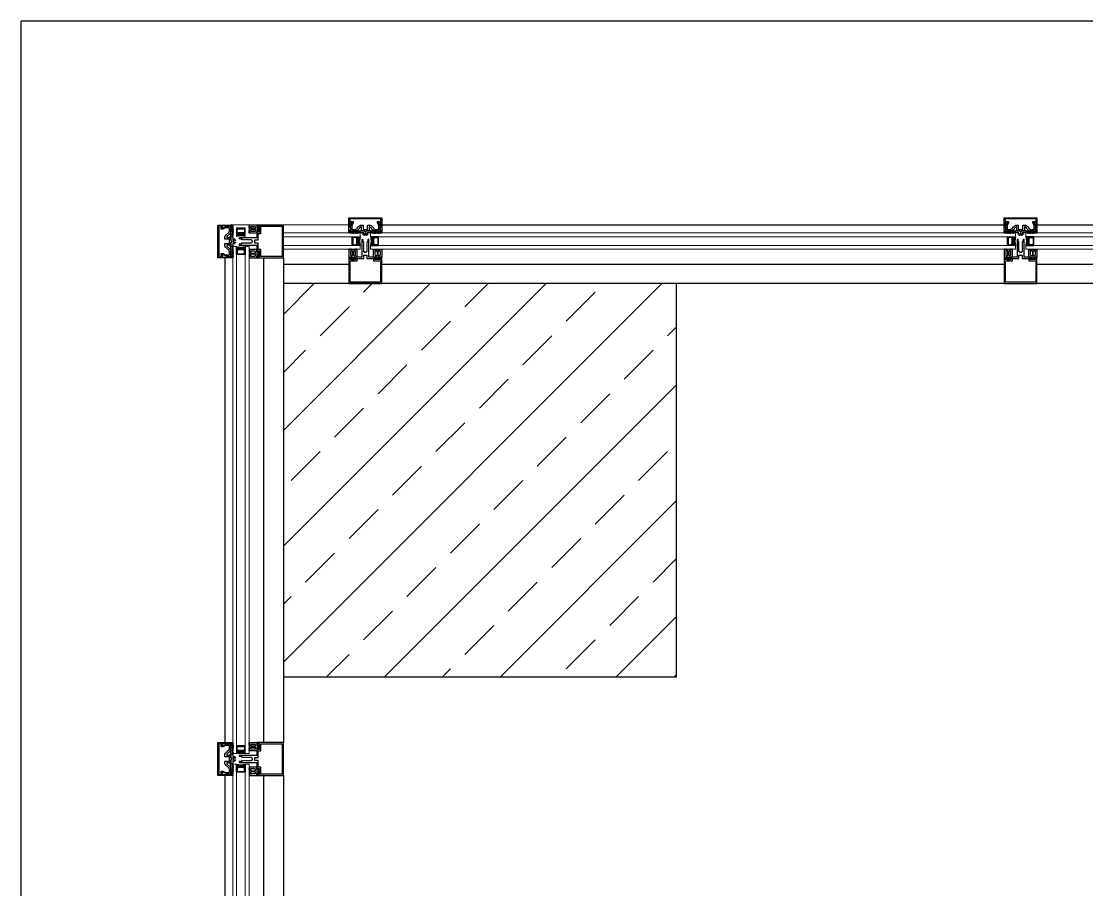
# Model space of a CAD drawing. Header units: centimetres. Extents: x 681015 to 688218, y 3995806 to 4004619.
# Drawn here: x 682674 to 682836.6, y 4003315.3 to 4003447.7 of the extents above; entities that cross this region are included whole.
import ezdxf

# ---------------------------------------------------------------- set-up
doc = ezdxf.new("R2010")
doc.units = ezdxf.units.CM
doc.header["$LTSCALE"] = 100
doc.header["$MEASUREMENT"] = 0
doc.linetypes.add('DUZ', pattern=[500, 500])
doc.layers.get('0').update_dxf_attribs({"linetype": 'DUZ'})
for name, color, linetype in [('ALM', 113, 'Continuous'), ('B-H', 34, 'Continuous'), ('BA', 6, 'Continuous'), ('DUV', 4, 'Continuous'), ('GOR1', 9, 'Continuous'), ('TARAMA', 54, 'Continuous')]:
    doc.layers.add(name, color=color, linetype=linetype)
doc.layers.add('CAM', color=151, linetype='Continuous', lineweight=15)

# ---------------------------------------------------------------- blocks, each defined once
blk = doc.blocks.new('A$C5FE96F92')
at = {"layer": 'TARAMA'}
h = blk.add_hatch(dxfattribs=at)
h.set_pattern_fill('DOTS', color=4, scale=0.2, style=0)
h.set_pattern_definition([(0, (790.05817, 737.7273), (0.15875, 0.3175), [0, -0.3175])])
edge = h.paths.add_edge_path()
edge.add_line((13, 6.1), (10.8, 4))
edge.add_line((10.8, 4), (2.1, 4))
edge.add_line((2.1, 4), (0, 6.1))
edge.add_line((0, 6.1), (0, 0))
edge.add_arc((6.5, -29.7), 30.4, 77.6638, 102.3361, ccw=False)
edge.add_line((13, 0), (13, 6.1))
at = {"layer": 'TARAMA', "color": 0}
blk.add_lwpolyline([(13, 12.1), (6.9, 12.1), (6.9, 11.1), (12, 11.1), (12, 6.5), (10.4, 5), (2.5, 5), (1, 6.5), (1, 11.1), (6.5, 11.1), (6.5, 12.1), (0, 12.1), (0, 6.1), (2.1, 4), (10.8, 4), (13, 6.1)], close=True, dxfattribs=at)
blk.add_lwpolyline([(13, 6.1), (10.8, 4), (2.1, 4), (0, 6.1), (0, 0, -0.108071), (13, 0)], format="xyb", close=True, dxfattribs=at)
blk = doc.blocks.new('A$C195C4F4A')
at = {"color": 0}
for points in [[(0, 15.4), (0.8, 15.4, -0.275602), (0.9, 15.3, -0.004194), (0.9, 15.3), (1.5, 14.5, 0.280116), (1.7, 14.4), (2.3, 14.4, 0.708972), (2.3, 14.6), (1.7, 15.1, -0.796856), (1.8, 15.4), (2.1, 15.4, -0.115115), (2.3, 15.3), (3.4, 14.5, 0.22004), (3.9, 14.4), (4, 14.4, 0.817314), (4.1, 14.7), (3.2, 15.1, -0.557577), (3.3, 15.4), (3.9, 15.4, -0.094678), (4.2, 15.3), (5.6, 14.9, 0.12718), (5.8, 14.9), (6.6, 14.9, 0.12718), (6.8, 14.9), (8.2, 15.3, -0.094678), (8.5, 15.4), (9.1, 15.4, -0.557577), (9.2, 15.1), (8.3, 14.7, 0.817314), (8.4, 14.4), (8.5, 14.4, 0.22004), (9, 14.5), (10.1, 15.3, -0.115115), (10.3, 15.4), (10.6, 15.4, -0.796856), (10.7, 15.1), (10.1, 14.6, 0.708972), (10.1, 14.4), (10.7, 14.4, 0.280116), (10.9, 14.5), (11.5, 15.3, -0.28012), (11.6, 15.4), (12.4, 15.4), (12.4, 3.4), (11.6, 3.4), (9.4, 3.8, 0.414214), (9.2, 3.6), (9.2, 2.1, 0.488737), (9.4, 2), (10.6, 2.3, -0.590166), (10.8, 2.1), (10.4, 1.5), (7.9, 0, -0.078055), (7.8, 0), (4.6, 0, -0.078055), (4.5, 0), (2, 1.5), (1.6, 2.1, -0.590166), (1.7, 2.3), (2.9, 2, 0.488737), (3.2, 2.1), (3.2, 3.6, 0.414214), (3, 3.8), (0.8, 3.4), (0, 3.4)], [(2.5, 6.6), (2.5, 12, -0.414214), (3.5, 13), (4.5, 13, -0.414214), (5.5, 12), (5.5, 6.6, -0.414214), (4.5, 5.6), (3.5, 5.6, -0.414214)], [(4.2, 2.7), (4.2, 1.6, 0.414214), (4.7, 1.1), (7.7, 1.1, 0.414214), (8.2, 1.6), (8.2, 2.7, 0.414214), (7.7, 3.2), (4.7, 3.2, 0.414214)], [(6.8, 6.6), (6.8, 12, -0.414214), (7.8, 13), (8.8, 13, -0.414214), (9.8, 12), (9.8, 6.6, -0.414214), (8.8, 5.6), (7.8, 5.6, -0.414214)]]:
    blk.add_lwpolyline(points, format="xyb", close=True, dxfattribs=at)

msp = doc.modelspace()

# ---------------------------------------------------------------- hatches: boundary and pattern name
at = {"layer": 'B-H'}
h = msp.add_hatch(dxfattribs=at)
h.set_pattern_fill('ANSI33', color=256, scale=50, angle=360, style=0)
h.set_pattern_definition([(45, (525.103, -43129.298), (-8.838834765, 8.838834765), []), (45, (533.941, -43129.298), (-8.838834765, 8.838834765), [6.25, -3.125])])
h.paths.add_polyline_path([(682774.04, 4003407.71), (682714.04, 4003407.71), (682714.04, 4003347.71), (682774.04, 4003347.71)])

# ---------------------------------------------------------------- linework, layer by layer
for points in [[(682705.81, 4003413.8), (682705.81, 4003414.5), (682705.11, 4003414.5), (682705.11, 4003414.87, -0.142905), (682705.51, 4003415.33, 0.157661), (682705.8, 4003415.72), (682705.8, 4003416.14, 0.459998), (682705.74, 4003416.2), (682705.24, 4003416.21), (682704.85, 4003416.06), (682704.85, 4003415.99), (682704.7, 4003415.99), (682704.7, 4003416.17), (682705.46, 4003416.44), (682705.47, 4003416.45), (682705.48, 4003416.44, 0.105867), (682705.62, 4003416.38, 0.126455), (682705.74, 4003416.39), (682706.01, 4003416.49), (682706.01, 4003416.44), (682706.03, 4003416.42), (682705.99, 4003416.39), (682706.03, 4003416.36), (682705.99, 4003416.33), (682706.03, 4003416.3), (682705.99, 4003416.27), (682706.03, 4003416.24), (682705.99, 4003416.21), (682706.03, 4003416.18), (682705.99, 4003416.15), (682706.03, 4003416.12), (682705.99, 4003416.09), (682706.03, 4003416.06), (682705.99, 4003416.03), (682706.03, 4003416), (682705.99, 4003415.97), (682706.03, 4003415.94), (682705.99, 4003415.91), (682706.03, 4003415.88), (682705.99, 4003415.85), (682706.03, 4003415.82), (682705.99, 4003415.79), (682706.01, 4003415.78), (682706.01, 4003415.66, -0.212081), (682705.72, 4003415.15, 0.116538), (682705.39, 4003414.85), (682705.39, 4003414.74), (682705.86, 4003414.74), (682705.86, 4003414.74, -0.797123), (682705.86, 4003414.74), (682705.86, 4003414.74), (682705.96, 4003414.88, -0.797123), (682706.01, 4003414.87), (682706.01, 4003414.87), (682706.01, 4003414.87), (682706.01, 4003414.37), (682706.01, 4003414.37), (682706.01, 4003414.37, 0.253164), (682706.05, 4003414.28, -0.253164), (682706.13, 4003414.15, -0.253164), (682706.05, 4003414.01, 0.253164), (682706.01, 4003413.92), (682706.01, 4003413.92), (682706.01, 4003413.92), (682706.01, 4003413.42), (682706.01, 4003413.42), (682706.01, 4003413.42, -0.797123), (682705.96, 4003413.41), (682705.86, 4003413.55), (682705.86, 4003413.55, -0.797123), (682705.86, 4003413.55), (682705.86, 4003413.55), (682705.39, 4003413.55), (682705.39, 4003413.44, 0.116538), (682705.72, 4003413.14, -0.212081), (682706.01, 4003412.63), (682706.01, 4003412.52), (682705.99, 4003412.5), (682706.03, 4003412.47), (682705.99, 4003412.44), (682706.03, 4003412.41), (682705.99, 4003412.38), (682706.03, 4003412.35), (682705.99, 4003412.32), (682706.03, 4003412.29), (682705.99, 4003412.26), (682706.03, 4003412.23), (682705.99, 4003412.2), (682706.03, 4003412.17), (682705.99, 4003412.14), (682706.03, 4003412.11), (682705.99, 4003412.08), (682706.03, 4003412.05), (682705.99, 4003412.02), (682706.03, 4003411.99), (682705.99, 4003411.96), (682706.03, 4003411.93), (682705.99, 4003411.9), (682706.03, 4003411.87), (682706.01, 4003411.86), (682706.01, 4003411.8), (682705.74, 4003411.9, 0.126455), (682705.62, 4003411.91, 0.105867), (682705.48, 4003411.85), (682705.47, 4003411.84), (682705.46, 4003411.85), (682704.7, 4003412.12), (682704.7, 4003412.3), (682704.85, 4003412.3), (682704.85, 4003412.23), (682705.24, 4003412.08), (682705.74, 4003412.09, 0.459998), (682705.8, 4003412.15), (682705.8, 4003412.57, 0.157661), (682705.51, 4003412.96, -0.142905), (682705.11, 4003413.42), (682705.11, 4003413.8), (682705.81, 4003413.8)], [(682726.19, 4003415.94), (682726.89, 4003415.94), (682726.89, 4003416.63), (682727.27, 4003416.63, -0.142905), (682727.73, 4003416.23, 0.157661), (682728.12, 4003415.95), (682728.54, 4003415.95, 0.459998), (682728.6, 4003416.01), (682728.6, 4003416.51), (682728.46, 4003416.9), (682728.39, 4003416.9), (682728.39, 4003417.05), (682728.57, 4003417.05), (682728.84, 4003416.29), (682728.84, 4003416.28), (682728.84, 4003416.27, 0.105867), (682728.78, 4003416.13, 0.126455), (682728.79, 4003416.01), (682728.89, 4003415.74), (682728.83, 4003415.74), (682728.82, 4003415.72), (682728.79, 4003415.76), (682728.76, 4003415.72), (682728.73, 4003415.76), (682728.7, 4003415.72), (682728.67, 4003415.76), (682728.64, 4003415.72), (682728.61, 4003415.76), (682728.58, 4003415.72), (682728.55, 4003415.76), (682728.52, 4003415.72), (682728.49, 4003415.76), (682728.46, 4003415.72), (682728.43, 4003415.76), (682728.4, 4003415.72), (682728.37, 4003415.76), (682728.34, 4003415.72), (682728.31, 4003415.76), (682728.28, 4003415.72), (682728.25, 4003415.76), (682728.22, 4003415.72), (682728.19, 4003415.76), (682728.17, 4003415.74), (682728.06, 4003415.74, -0.212081), (682727.55, 4003416.03, 0.116538), (682727.25, 4003416.35), (682727.14, 4003416.35), (682727.14, 4003415.89), (682727.14, 4003415.89, -0.797123), (682727.14, 4003415.89), (682727.14, 4003415.89), (682727.28, 4003415.79, -0.797123), (682727.27, 4003415.74), (682727.27, 4003415.74), (682727.27, 4003415.74), (682726.77, 4003415.74), (682726.77, 4003415.74), (682726.77, 4003415.74, 0.253164), (682726.68, 4003415.69, -0.253164), (682726.54, 4003415.62, -0.253164), (682726.41, 4003415.69, 0.253164), (682726.32, 4003415.74), (682726.32, 4003415.74), (682726.32, 4003415.74), (682725.81, 4003415.74), (682725.81, 4003415.74), (682725.81, 4003415.74, -0.797123), (682725.81, 4003415.79), (682725.94, 4003415.89), (682725.94, 4003415.89, -0.797123), (682725.94, 4003415.89), (682725.94, 4003415.89), (682725.94, 4003416.35), (682725.84, 4003416.35, 0.116538), (682725.54, 4003416.03, -0.212081), (682725.03, 4003415.74), (682724.91, 4003415.74), (682724.9, 4003415.76), (682724.87, 4003415.72), (682724.84, 4003415.76), (682724.81, 4003415.72), (682724.78, 4003415.76), (682724.75, 4003415.72), (682724.72, 4003415.76), (682724.69, 4003415.72), (682724.66, 4003415.76), (682724.63, 4003415.72), (682724.6, 4003415.76), (682724.57, 4003415.72), (682724.54, 4003415.76), (682724.51, 4003415.72), (682724.48, 4003415.76), (682724.45, 4003415.72), (682724.42, 4003415.76), (682724.39, 4003415.72), (682724.36, 4003415.76), (682724.33, 4003415.72), (682724.3, 4003415.76), (682724.27, 4003415.72), (682724.25, 4003415.74), (682724.2, 4003415.74), (682724.29, 4003416.01, 0.126455), (682724.31, 4003416.13, 0.105867), (682724.25, 4003416.27), (682724.24, 4003416.28), (682724.24, 4003416.29), (682724.52, 4003417.05), (682724.69, 4003417.05), (682724.69, 4003416.9), (682724.63, 4003416.9), (682724.48, 4003416.51), (682724.49, 4003416.01, 0.459998), (682724.55, 4003415.95), (682724.97, 4003415.95, 0.157661), (682725.36, 4003416.23, -0.142905), (682725.82, 4003416.63), (682726.19, 4003416.63), (682726.19, 4003415.94)], [(682826.19, 4003415.94), (682826.89, 4003415.94), (682826.89, 4003416.63), (682827.27, 4003416.63, -0.142905), (682827.73, 4003416.23, 0.157661), (682828.12, 4003415.95), (682828.54, 4003415.95, 0.459998), (682828.6, 4003416.01), (682828.6, 4003416.51), (682828.46, 4003416.9), (682828.39, 4003416.9), (682828.39, 4003417.05), (682828.57, 4003417.05), (682828.84, 4003416.29), (682828.84, 4003416.28), (682828.84, 4003416.27, 0.105867), (682828.78, 4003416.13, 0.126455), (682828.79, 4003416.01), (682828.89, 4003415.74), (682828.83, 4003415.74), (682828.82, 4003415.72), (682828.79, 4003415.76), (682828.76, 4003415.72), (682828.73, 4003415.76), (682828.7, 4003415.72), (682828.67, 4003415.76), (682828.64, 4003415.72), (682828.61, 4003415.76), (682828.58, 4003415.72), (682828.55, 4003415.76), (682828.52, 4003415.72), (682828.49, 4003415.76), (682828.46, 4003415.72), (682828.43, 4003415.76), (682828.4, 4003415.72), (682828.37, 4003415.76), (682828.34, 4003415.72), (682828.31, 4003415.76), (682828.28, 4003415.72), (682828.25, 4003415.76), (682828.22, 4003415.72), (682828.19, 4003415.76), (682828.17, 4003415.74), (682828.06, 4003415.74, -0.212081), (682827.55, 4003416.03, 0.116538), (682827.25, 4003416.35), (682827.14, 4003416.35), (682827.14, 4003415.89), (682827.14, 4003415.89, -0.797123), (682827.14, 4003415.89), (682827.14, 4003415.89), (682827.28, 4003415.79, -0.797123), (682827.27, 4003415.74), (682827.27, 4003415.74), (682827.27, 4003415.74), (682826.77, 4003415.74), (682826.77, 4003415.74), (682826.77, 4003415.74, 0.253164), (682826.68, 4003415.69, -0.253164), (682826.54, 4003415.62, -0.253164), (682826.41, 4003415.69, 0.253164), (682826.32, 4003415.74), (682826.32, 4003415.74), (682826.32, 4003415.74), (682825.81, 4003415.74), (682825.81, 4003415.74), (682825.81, 4003415.74, -0.797123), (682825.81, 4003415.79), (682825.94, 4003415.89), (682825.94, 4003415.89, -0.797123), (682825.94, 4003415.89), (682825.94, 4003415.89), (682825.94, 4003416.35), (682825.84, 4003416.35, 0.116538), (682825.54, 4003416.03, -0.212081), (682825.03, 4003415.74), (682824.91, 4003415.74), (682824.9, 4003415.76), (682824.87, 4003415.72), (682824.84, 4003415.76), (682824.81, 4003415.72), (682824.78, 4003415.76), (682824.75, 4003415.72), (682824.72, 4003415.76), (682824.69, 4003415.72), (682824.66, 4003415.76), (682824.63, 4003415.72), (682824.6, 4003415.76), (682824.57, 4003415.72), (682824.54, 4003415.76), (682824.51, 4003415.72), (682824.48, 4003415.76), (682824.45, 4003415.72), (682824.42, 4003415.76), (682824.39, 4003415.72), (682824.36, 4003415.76), (682824.33, 4003415.72), (682824.3, 4003415.76), (682824.27, 4003415.72), (682824.25, 4003415.74), (682824.2, 4003415.74), (682824.29, 4003416.01, 0.126455), (682824.31, 4003416.13, 0.105867), (682824.25, 4003416.27), (682824.24, 4003416.28), (682824.24, 4003416.29), (682824.52, 4003417.05), (682824.69, 4003417.05), (682824.69, 4003416.9), (682824.63, 4003416.9), (682824.48, 4003416.51), (682824.49, 4003416.01, 0.459998), (682824.55, 4003415.95), (682824.97, 4003415.95, 0.157661), (682825.36, 4003416.23, -0.142905), (682825.82, 4003416.63), (682826.19, 4003416.63), (682826.19, 4003415.94)], [(682705.81, 4003334.85), (682705.81, 4003335.55), (682705.11, 4003335.55), (682705.11, 4003335.93, -0.142905), (682705.51, 4003336.39, 0.157661), (682705.8, 4003336.78), (682705.8, 4003337.2, 0.459998), (682705.74, 4003337.26), (682705.24, 4003337.26), (682704.85, 4003337.12), (682704.85, 4003337.05), (682704.7, 4003337.05), (682704.7, 4003337.23), (682705.46, 4003337.5), (682705.47, 4003337.5), (682705.48, 4003337.5, 0.105867), (682705.62, 4003337.44, 0.126455), (682705.74, 4003337.45), (682706.01, 4003337.55), (682706.01, 4003337.49), (682706.03, 4003337.48), (682705.99, 4003337.45), (682706.03, 4003337.42), (682705.99, 4003337.39), (682706.03, 4003337.36), (682705.99, 4003337.33), (682706.03, 4003337.3), (682705.99, 4003337.27), (682706.03, 4003337.24), (682705.99, 4003337.21), (682706.03, 4003337.18), (682705.99, 4003337.15), (682706.03, 4003337.12), (682705.99, 4003337.09), (682706.03, 4003337.06), (682705.99, 4003337.03), (682706.03, 4003337), (682705.99, 4003336.97), (682706.03, 4003336.94), (682705.99, 4003336.91), (682706.03, 4003336.88), (682705.99, 4003336.85), (682706.01, 4003336.83), (682706.01, 4003336.72, -0.212081), (682705.72, 4003336.21, 0.116538), (682705.39, 4003335.91), (682705.39, 4003335.8), (682705.86, 4003335.8), (682705.86, 4003335.8, -0.797123), (682705.86, 4003335.8), (682705.86, 4003335.8), (682705.96, 4003335.94, -0.797123), (682706.01, 4003335.93), (682706.01, 4003335.93), (682706.01, 4003335.93), (682706.01, 4003335.43), (682706.01, 4003335.43), (682706.01, 4003335.43, 0.253164), (682706.05, 4003335.34, -0.253164), (682706.13, 4003335.2, -0.253164), (682706.05, 4003335.07, 0.253164), (682706.01, 4003334.98), (682706.01, 4003334.98), (682706.01, 4003334.98), (682706.01, 4003334.47), (682706.01, 4003334.47), (682706.01, 4003334.47, -0.797123), (682705.96, 4003334.47), (682705.86, 4003334.6), (682705.86, 4003334.6, -0.797123), (682705.86, 4003334.6), (682705.86, 4003334.6), (682705.39, 4003334.6), (682705.39, 4003334.5, 0.116538), (682705.72, 4003334.2, -0.212081), (682706.01, 4003333.69), (682706.01, 4003333.57), (682705.99, 4003333.56), (682706.03, 4003333.53), (682705.99, 4003333.5), (682706.03, 4003333.47), (682705.99, 4003333.44), (682706.03, 4003333.41), (682705.99, 4003333.38), (682706.03, 4003333.35), (682705.99, 4003333.32), (682706.03, 4003333.29), (682705.99, 4003333.26), (682706.03, 4003333.23), (682705.99, 4003333.2), (682706.03, 4003333.17), (682705.99, 4003333.14), (682706.03, 4003333.11), (682705.99, 4003333.08), (682706.03, 4003333.05), (682705.99, 4003333.02), (682706.03, 4003332.99), (682705.99, 4003332.96), (682706.03, 4003332.93), (682706.01, 4003332.91), (682706.01, 4003332.86), (682705.74, 4003332.95, 0.126455), (682705.62, 4003332.97, 0.105867), (682705.48, 4003332.91), (682705.47, 4003332.9), (682705.46, 4003332.91), (682704.7, 4003333.18), (682704.7, 4003333.35), (682704.85, 4003333.35), (682704.85, 4003333.29), (682705.24, 4003333.14), (682705.74, 4003333.15, 0.459998), (682705.8, 4003333.21), (682705.8, 4003333.63, 0.157661), (682705.51, 4003334.02, -0.142905), (682705.11, 4003334.48), (682705.11, 4003334.85), (682705.81, 4003334.85)]]:
    msp.add_lwpolyline(points, format="xyb")
for points in [[(682706.05, 4003414.28, 0.253164), (682706.05, 4003414.28, -0.253164), (682706.01, 4003414.37), (682706.01, 4003416.5, -0.211017), (682706.01, 4003416.51, 0.38663), (682706.02, 4003416.63, -0.70801), (682706.02, 4003416.65), (682706.31, 4003416.65), (682706.31, 4003416.59), (682706.21, 4003416.45, 0.216707), (682706.2, 4003416.37, 0.471691), (682706.23, 4003416.36), (682706.36, 4003416.48, -0.340332), (682706.39, 4003416.47, -0.372354), (682706.39, 4003416.45), (682706.21, 4003416.21, 0.216707), (682706.2, 4003416.12, 0.471691), (682706.23, 4003416.11), (682706.35, 4003416.23, -0.340332), (682706.39, 4003416.22, -0.372354), (682706.39, 4003416.21), (682706.21, 4003415.96, 0.216707), (682706.2, 4003415.88, 0.471691), (682706.23, 4003415.87), (682706.35, 4003415.99, -0.340332), (682706.39, 4003415.97, -0.372354), (682706.39, 4003415.96), (682706.21, 4003415.71, 0.216707), (682706.2, 4003415.63, 0.471691), (682706.23, 4003415.62), (682706.35, 4003415.74, -0.340332), (682706.38, 4003415.72, -0.372354), (682706.39, 4003415.71), (682706.2, 4003415.47, 0.216707), (682706.2, 4003415.38, 0.471691), (682706.23, 4003415.37), (682706.35, 4003415.49, -0.340332), (682706.38, 4003415.48, -0.372354), (682706.38, 4003415.46), (682706.2, 4003415.22, 0.216707), (682706.2, 4003415.14, 0.471691), (682706.23, 4003415.12), (682706.35, 4003415.24, -0.340332), (682706.38, 4003415.23, -0.372354), (682706.38, 4003415.22), (682706.2, 4003414.97, 0.216707), (682706.2, 4003414.89, 0.471691), (682706.23, 4003414.88), (682706.31, 4003414.88), (682706.31, 4003414.39), (682706.53, 4003414.39), (682706.46, 4003414.56), (682706.53, 4003414.53), (682706.71, 4003414.34, -0.076659), (682706.71, 4003414.34), (682706.71, 4003414.29, -0.414214), (682706.69, 4003414.28), (682706.33, 4003414.18, 0.349501), (682706.33, 4003414.18, 0.796268), (682706.33, 4003414.11), (682706.69, 4003414.01, -0.414214), (682706.71, 4003414), (682706.71, 4003413.95, -0.076659), (682706.71, 4003413.95), (682706.53, 4003413.76), (682706.46, 4003413.73), (682706.53, 4003413.89), (682706.31, 4003413.89), (682706.31, 4003413.41), (682706.23, 4003413.41, 0.471691), (682706.2, 4003413.4, 0.216707), (682706.2, 4003413.32), (682706.38, 4003413.07, -0.372354), (682706.38, 4003413.06, -0.340332), (682706.35, 4003413.05), (682706.23, 4003413.17, 0.471691), (682706.2, 4003413.15, 0.216707), (682706.2, 4003413.07), (682706.38, 4003412.83, -0.372354), (682706.38, 4003412.81, -0.340332), (682706.35, 4003412.8), (682706.23, 4003412.92, 0.471691), (682706.2, 4003412.91, 0.216707), (682706.2, 4003412.82), (682706.39, 4003412.58, -0.372354), (682706.38, 4003412.57, -0.340332), (682706.35, 4003412.55), (682706.23, 4003412.67, 0.471691), (682706.2, 4003412.66, 0.216707), (682706.21, 4003412.58), (682706.39, 4003412.33, -0.372354), (682706.39, 4003412.32, -0.340332), (682706.35, 4003412.3), (682706.23, 4003412.42, 0.471691), (682706.2, 4003412.41, 0.216707), (682706.21, 4003412.33), (682706.39, 4003412.08, -0.372354), (682706.39, 4003412.07, -0.340332), (682706.35, 4003412.06), (682706.23, 4003412.18, 0.471691), (682706.2, 4003412.17, 0.216707), (682706.21, 4003412.08), (682706.39, 4003411.84, -0.372354), (682706.39, 4003411.82, -0.340332), (682706.36, 4003411.81), (682706.23, 4003411.93, 0.471691), (682706.2, 4003411.92, 0.216707), (682706.21, 4003411.84), (682706.31, 4003411.7), (682706.31, 4003411.64), (682706.02, 4003411.64, -0.70801), (682706.02, 4003411.66, 0.38663), (682706.01, 4003411.78, -0.211017), (682706.01, 4003411.79), (682706.01, 4003413.92, -0.253164), (682706.05, 4003414.01, 0.541002)], [(682726.68, 4003415.69, 0.253164), (682726.68, 4003415.69, -0.253164), (682726.77, 4003415.74), (682728.9, 4003415.74, -0.211017), (682728.91, 4003415.73, 0.38663), (682729.03, 4003415.72, -0.70801), (682729.04, 4003415.72), (682729.04, 4003415.44), (682728.99, 4003415.44), (682728.85, 4003415.54, 0.216707), (682728.77, 4003415.54, 0.471691), (682728.76, 4003415.51), (682728.88, 4003415.39, -0.340332), (682728.87, 4003415.36, -0.372354), (682728.85, 4003415.36), (682728.61, 4003415.54, 0.216707), (682728.52, 4003415.54, 0.471691), (682728.51, 4003415.51), (682728.63, 4003415.39, -0.340332), (682728.62, 4003415.36, -0.372354), (682728.6, 4003415.36), (682728.36, 4003415.54, 0.216707), (682728.28, 4003415.54, 0.471691), (682728.26, 4003415.52), (682728.39, 4003415.39, -0.340332), (682728.37, 4003415.36, -0.372354), (682728.36, 4003415.36), (682728.11, 4003415.54, 0.216707), (682728.03, 4003415.54, 0.471691), (682728.02, 4003415.52), (682728.14, 4003415.39, -0.340332), (682728.12, 4003415.36, -0.372354), (682728.11, 4003415.36), (682727.86, 4003415.54, 0.216707), (682727.78, 4003415.55, 0.471691), (682727.77, 4003415.52), (682727.89, 4003415.39, -0.340332), (682727.88, 4003415.36, -0.372354), (682727.86, 4003415.36), (682727.62, 4003415.54, 0.216707), (682727.53, 4003415.55, 0.471691), (682727.52, 4003415.52), (682727.64, 4003415.39, -0.340332), (682727.63, 4003415.36, -0.372354), (682727.62, 4003415.36), (682727.37, 4003415.54, 0.216707), (682727.29, 4003415.55, 0.471691), (682727.28, 4003415.52), (682727.28, 4003415.44), (682726.79, 4003415.44), (682726.79, 4003415.22), (682726.96, 4003415.29), (682726.93, 4003415.22), (682726.74, 4003415.04, -0.076659), (682726.73, 4003415.04), (682726.69, 4003415.04, -0.414214), (682726.67, 4003415.06), (682726.57, 4003415.41, 0.349501), (682726.57, 4003415.41, 0.796268), (682726.51, 4003415.41), (682726.41, 4003415.06, -0.414214), (682726.39, 4003415.04), (682726.35, 4003415.04, -0.076659), (682726.35, 4003415.04), (682726.16, 4003415.22), (682726.13, 4003415.29), (682726.29, 4003415.22), (682726.29, 4003415.44), (682725.81, 4003415.44), (682725.81, 4003415.52, 0.471691), (682725.8, 4003415.55, 0.216707), (682725.72, 4003415.54), (682725.47, 4003415.36, -0.372354), (682725.46, 4003415.36, -0.340332), (682725.44, 4003415.39), (682725.56, 4003415.52, 0.471691), (682725.55, 4003415.55, 0.216707), (682725.47, 4003415.54), (682725.22, 4003415.36, -0.372354), (682725.21, 4003415.36, -0.340332), (682725.2, 4003415.39), (682725.32, 4003415.52, 0.471691), (682725.31, 4003415.55, 0.216707), (682725.22, 4003415.54), (682724.98, 4003415.36, -0.372354), (682724.96, 4003415.36, -0.340332), (682724.95, 4003415.39), (682725.07, 4003415.52, 0.471691), (682725.06, 4003415.54, 0.216707), (682724.98, 4003415.54), (682724.73, 4003415.36, -0.372354), (682724.72, 4003415.36, -0.340332), (682724.7, 4003415.39), (682724.82, 4003415.52, 0.471691), (682724.81, 4003415.54, 0.216707), (682724.73, 4003415.54), (682724.48, 4003415.36, -0.372354), (682724.47, 4003415.36, -0.340332), (682724.45, 4003415.39), (682724.58, 4003415.51, 0.471691), (682724.56, 4003415.54, 0.216707), (682724.48, 4003415.54), (682724.24, 4003415.36, -0.372354), (682724.22, 4003415.36, -0.340332), (682724.21, 4003415.39), (682724.33, 4003415.51, 0.471691), (682724.32, 4003415.54, 0.216707), (682724.23, 4003415.54), (682724.09, 4003415.44), (682724.04, 4003415.44), (682724.04, 4003415.72, -0.70801), (682724.05, 4003415.72, 0.38663), (682724.18, 4003415.73, -0.211017), (682724.19, 4003415.74), (682726.32, 4003415.74, -0.253164), (682726.41, 4003415.69, 0.541002)], [(682826.68, 4003415.69, 0.253164), (682826.68, 4003415.69, -0.253164), (682826.77, 4003415.74), (682828.9, 4003415.74, -0.211017), (682828.91, 4003415.73, 0.38663), (682829.03, 4003415.72, -0.70801), (682829.04, 4003415.72), (682829.04, 4003415.44), (682828.99, 4003415.44), (682828.85, 4003415.54, 0.216707), (682828.77, 4003415.54, 0.471691), (682828.76, 4003415.51), (682828.88, 4003415.39, -0.340332), (682828.86, 4003415.36, -0.372354), (682828.85, 4003415.36), (682828.61, 4003415.54, 0.216707), (682828.52, 4003415.54, 0.471691), (682828.51, 4003415.51), (682828.63, 4003415.39, -0.340332), (682828.62, 4003415.36, -0.372354), (682828.6, 4003415.36), (682828.36, 4003415.54, 0.216707), (682828.28, 4003415.54, 0.471691), (682828.26, 4003415.52), (682828.38, 4003415.39, -0.340332), (682828.37, 4003415.36, -0.372354), (682828.36, 4003415.36), (682828.11, 4003415.54, 0.216707), (682828.03, 4003415.54, 0.471691), (682828.02, 4003415.52), (682828.14, 4003415.39, -0.340332), (682828.12, 4003415.36, -0.372354), (682828.11, 4003415.36), (682827.86, 4003415.54, 0.216707), (682827.78, 4003415.55, 0.471691), (682827.77, 4003415.52), (682827.89, 4003415.39, -0.340332), (682827.88, 4003415.36, -0.372354), (682827.86, 4003415.36), (682827.62, 4003415.54, 0.216707), (682827.53, 4003415.55, 0.471691), (682827.52, 4003415.52), (682827.64, 4003415.39, -0.340332), (682827.63, 4003415.36, -0.372354), (682827.62, 4003415.36), (682827.37, 4003415.54, 0.216707), (682827.29, 4003415.55, 0.471691), (682827.28, 4003415.52), (682827.28, 4003415.44), (682826.79, 4003415.44), (682826.79, 4003415.22), (682826.96, 4003415.29), (682826.93, 4003415.22), (682826.74, 4003415.04, -0.076659), (682826.73, 4003415.04), (682826.69, 4003415.04, -0.414214), (682826.67, 4003415.06), (682826.57, 4003415.41, 0.349501), (682826.57, 4003415.41, 0.796268), (682826.51, 4003415.41), (682826.41, 4003415.06, -0.414214), (682826.39, 4003415.04), (682826.35, 4003415.04, -0.076659), (682826.35, 4003415.04), (682826.16, 4003415.22), (682826.13, 4003415.29), (682826.29, 4003415.22), (682826.29, 4003415.44), (682825.81, 4003415.44), (682825.81, 4003415.52, 0.471691), (682825.8, 4003415.55, 0.216707), (682825.72, 4003415.54), (682825.47, 4003415.36, -0.372354), (682825.46, 4003415.36, -0.340332), (682825.44, 4003415.39), (682825.56, 4003415.52, 0.471691), (682825.55, 4003415.55, 0.216707), (682825.47, 4003415.54), (682825.22, 4003415.36, -0.372354), (682825.21, 4003415.36, -0.340332), (682825.2, 4003415.39), (682825.32, 4003415.52, 0.471691), (682825.31, 4003415.55, 0.216707), (682825.22, 4003415.54), (682824.98, 4003415.36, -0.372354), (682824.96, 4003415.36, -0.340332), (682824.95, 4003415.39), (682825.07, 4003415.52, 0.471691), (682825.06, 4003415.54, 0.216707), (682824.98, 4003415.54), (682824.73, 4003415.36, -0.372354), (682824.72, 4003415.36, -0.340332), (682824.7, 4003415.39), (682824.82, 4003415.52, 0.471691), (682824.81, 4003415.54, 0.216707), (682824.73, 4003415.54), (682824.48, 4003415.36, -0.372354), (682824.47, 4003415.36, -0.340332), (682824.45, 4003415.39), (682824.58, 4003415.51, 0.471691), (682824.56, 4003415.54, 0.216707), (682824.48, 4003415.54), (682824.24, 4003415.36, -0.372354), (682824.22, 4003415.36, -0.340332), (682824.21, 4003415.39), (682824.33, 4003415.51, 0.471691), (682824.32, 4003415.54, 0.216707), (682824.23, 4003415.54), (682824.09, 4003415.44), (682824.04, 4003415.44), (682824.04, 4003415.72, -0.70801), (682824.05, 4003415.72, 0.38663), (682824.18, 4003415.73, -0.211017), (682824.19, 4003415.74), (682826.32, 4003415.74, -0.253164), (682826.41, 4003415.69, 0.541002)], [(682706.05, 4003335.34, 0.253164), (682706.05, 4003335.34, -0.253164), (682706.01, 4003335.43), (682706.01, 4003337.56, -0.211017), (682706.01, 4003337.57, 0.38663), (682706.02, 4003337.69, -0.70801), (682706.02, 4003337.7), (682706.31, 4003337.7), (682706.31, 4003337.65), (682706.21, 4003337.51, 0.216707), (682706.2, 4003337.43, 0.471691), (682706.23, 4003337.42), (682706.36, 4003337.54, -0.340332), (682706.39, 4003337.53, -0.372354), (682706.39, 4003337.51), (682706.21, 4003337.27, 0.216707), (682706.2, 4003337.18, 0.471691), (682706.23, 4003337.17), (682706.35, 4003337.29, -0.340332), (682706.39, 4003337.28, -0.372354), (682706.39, 4003337.26), (682706.21, 4003337.02, 0.216707), (682706.2, 4003336.94, 0.471691), (682706.23, 4003336.92), (682706.35, 4003337.05, -0.340332), (682706.39, 4003337.03, -0.372354), (682706.39, 4003337.02), (682706.21, 4003336.77, 0.216707), (682706.2, 4003336.69, 0.471691), (682706.23, 4003336.68), (682706.35, 4003336.8, -0.340332), (682706.38, 4003336.78, -0.372354), (682706.39, 4003336.77), (682706.2, 4003336.52, 0.216707), (682706.2, 4003336.44, 0.471691), (682706.23, 4003336.43), (682706.35, 4003336.55, -0.340332), (682706.38, 4003336.54, -0.372354), (682706.38, 4003336.52), (682706.2, 4003336.28, 0.216707), (682706.2, 4003336.19, 0.471691), (682706.23, 4003336.18), (682706.35, 4003336.3, -0.340332), (682706.38, 4003336.29, -0.372354), (682706.38, 4003336.28), (682706.2, 4003336.03, 0.216707), (682706.2, 4003335.95, 0.471691), (682706.23, 4003335.94), (682706.31, 4003335.94), (682706.31, 4003335.45), (682706.53, 4003335.45), (682706.46, 4003335.62), (682706.53, 4003335.59), (682706.71, 4003335.4, -0.076659), (682706.71, 4003335.39), (682706.71, 4003335.35, -0.414214), (682706.69, 4003335.33), (682706.33, 4003335.23, 0.349501), (682706.33, 4003335.23, 0.796268), (682706.33, 4003335.17), (682706.69, 4003335.07, -0.414214), (682706.71, 4003335.05), (682706.71, 4003335.01, -0.076659), (682706.71, 4003335.01), (682706.53, 4003334.82), (682706.46, 4003334.79), (682706.53, 4003334.95), (682706.31, 4003334.95), (682706.31, 4003334.47), (682706.23, 4003334.47, 0.471691), (682706.2, 4003334.46, 0.216707), (682706.2, 4003334.38), (682706.38, 4003334.13, -0.372354), (682706.38, 4003334.12, -0.340332), (682706.35, 4003334.1), (682706.23, 4003334.22, 0.471691), (682706.2, 4003334.21, 0.216707), (682706.2, 4003334.13), (682706.38, 4003333.88, -0.372354), (682706.38, 4003333.87, -0.340332), (682706.35, 4003333.86), (682706.23, 4003333.98, 0.471691), (682706.2, 4003333.97, 0.216707), (682706.2, 4003333.88), (682706.39, 4003333.64, -0.372354), (682706.38, 4003333.62, -0.340332), (682706.35, 4003333.61), (682706.23, 4003333.73, 0.471691), (682706.2, 4003333.72, 0.216707), (682706.21, 4003333.64), (682706.39, 4003333.39, -0.372354), (682706.39, 4003333.38, -0.340332), (682706.35, 4003333.36), (682706.23, 4003333.48, 0.471691), (682706.2, 4003333.47, 0.216707), (682706.21, 4003333.39), (682706.39, 4003333.14, -0.372354), (682706.39, 4003333.13, -0.340332), (682706.35, 4003333.12), (682706.23, 4003333.24, 0.471691), (682706.2, 4003333.22, 0.216707), (682706.21, 4003333.14), (682706.39, 4003332.9, -0.372354), (682706.39, 4003332.88, -0.340332), (682706.36, 4003332.87), (682706.23, 4003332.99, 0.471691), (682706.2, 4003332.98, 0.216707), (682706.21, 4003332.89), (682706.31, 4003332.75), (682706.31, 4003332.7), (682706.02, 4003332.7, -0.70801), (682706.02, 4003332.71, 0.38663), (682706.01, 4003332.84, -0.211017), (682706.01, 4003332.85), (682706.01, 4003334.98, -0.253164), (682706.05, 4003335.07, 0.541002)]]:
    msp.add_lwpolyline(points, format="xyb", close=True)
at = {"layer": 'ALM'}
for points in [[(682704.16, 4003411.76), (682704.16, 4003411.76), (682704.56, 4003411.76), (682704.56, 4003412.29), (682704.68, 4003412.29), (682704.68, 4003411.76), (682705.37, 4003411.76), (682705.54, 4003411.86, -0.221695), (682705.74, 4003411.88), (682705.99, 4003411.81, -0.760324), (682705.96, 4003411.64), (682704.04, 4003411.64), (682704.04, 4003411.64), (682704.04, 4003416.64), (682705.96, 4003416.64, -0.760324), (682705.99, 4003416.48), (682705.74, 4003416.41, -0.221695), (682705.54, 4003416.43), (682705.37, 4003416.52), (682704.68, 4003416.52), (682704.68, 4003415.99), (682704.56, 4003415.99), (682704.56, 4003416.52), (682704.16, 4003416.52)], [(682708.72, 4003413.89), (682708.69, 4003413.86), (682708.65, 4003413.89), (682708.62, 4003413.86), (682708.58, 4003413.89), (682708.55, 4003413.86), (682708.51, 4003413.89), (682708.48, 4003413.86), (682708.44, 4003413.89), (682708.41, 4003413.86), (682708.37, 4003413.89), (682708.34, 4003413.86), (682708.3, 4003413.89), (682708.27, 4003413.86), (682708.23, 4003413.89), (682708.2, 4003413.86), (682708.16, 4003413.89), (682708.13, 4003413.86), (682708.09, 4003413.89), (682708.06, 4003413.86), (682708.02, 4003413.89), (682707.99, 4003413.86), (682707.95, 4003413.89), (682707.92, 4003413.86), (682707.88, 4003413.89), (682707.85, 4003413.86), (682707.81, 4003413.89), (682707.78, 4003413.86), (682707.74, 4003413.89), (682707.71, 4003413.86), (682707.67, 4003413.89, 0.361254), (682707.65, 4003413.87), (682707.65, 4003413.72), (682707.42, 4003413.72), (682707.42, 4003413.77, 0.668179), (682707.38, 4003413.79), (682707.3, 4003413.71), (682707.3, 4003413.59), (682710, 4003413.59), (682710, 4003412.68), (682710.09, 4003412.59), (682710.1, 4003412.59, 0.414214), (682710.12, 4003412.62), (682710.12, 4003412.71), (682710.37, 4003412.71), (682710.37, 4003411.77), (682710.12, 4003411.77), (682710.12, 4003411.87, 0.414214), (682710.1, 4003411.89), (682710.09, 4003411.89), (682710, 4003411.81), (682710, 4003411.64), (682714.04, 4003411.64), (682714.04, 4003416.64), (682710, 4003416.64), (682710, 4003416.48), (682710.09, 4003416.39), (682710.1, 4003416.39, 0.414214), (682710.12, 4003416.42), (682710.12, 4003416.51), (682710.37, 4003416.51), (682710.37, 4003415.57), (682710.12, 4003415.57), (682710.12, 4003415.67, 0.414214), (682710.1, 4003415.69), (682710.09, 4003415.69), (682710, 4003415.61), (682710, 4003414.69), (682707.3, 4003414.69), (682707.3, 4003414.58), (682707.38, 4003414.5, 0.668179), (682707.42, 4003414.52), (682707.42, 4003414.56), (682707.65, 4003414.56), (682707.65, 4003414.45), (682707.71, 4003414.39), (682707.74, 4003414.43), (682707.78, 4003414.39), (682707.81, 4003414.43), (682707.85, 4003414.39), (682707.88, 4003414.43), (682707.92, 4003414.39), (682707.95, 4003414.43), (682707.99, 4003414.39), (682708.02, 4003414.43), (682708.06, 4003414.39), (682708.09, 4003414.43), (682708.13, 4003414.39), (682708.16, 4003414.43), (682708.2, 4003414.39), (682708.23, 4003414.43), (682708.27, 4003414.39), (682708.3, 4003414.43), (682708.34, 4003414.39), (682708.37, 4003414.43), (682708.41, 4003414.39), (682708.44, 4003414.43), (682708.48, 4003414.39), (682708.51, 4003414.43), (682708.55, 4003414.39), (682708.58, 4003414.43), (682708.62, 4003414.39), (682708.65, 4003414.43), (682708.69, 4003414.39), (682708.72, 4003414.43), (682708.76, 4003414.39), (682708.79, 4003414.43), (682708.83, 4003414.39), (682708.86, 4003414.43), (682708.9, 4003414.39), (682708.93, 4003414.43), (682708.97, 4003414.39), (682709, 4003414.43), (682709.04, 4003414.39), (682709.07, 4003414.43), (682709.11, 4003414.39), (682709.14, 4003414.43), (682709.16, 4003414.41), (682709.29, 4003414.18, -0.267949), (682709.29, 4003414.11), (682709.16, 4003413.88), (682709.14, 4003413.89), (682709.11, 4003413.86), (682709.07, 4003413.89), (682709.04, 4003413.86), (682709, 4003413.89), (682708.97, 4003413.86), (682708.93, 4003413.89), (682708.9, 4003413.86), (682708.86, 4003413.89), (682708.83, 4003413.86), (682708.79, 4003413.89), (682708.76, 4003413.86)], [(682710.57, 4003411.84), (682710.57, 4003412.91), (682710.2, 4003412.91), (682710.2, 4003413.89), (682709.7, 4003413.89), (682709.7, 4003414.39), (682710.2, 4003414.39), (682710.2, 4003415.37), (682710.57, 4003415.37), (682710.57, 4003416.44), (682710.57, 4003416.44, 1), (682710.57, 4003416.44), (682713.84, 4003416.44, 1), (682713.84, 4003416.44), (682713.84, 4003416.44), (682713.84, 4003411.84), (682713.84, 4003411.84, 1), (682713.84, 4003411.84), (682710.57, 4003411.84, 1), (682710.57, 4003411.84)], [(682724.16, 4003417.59), (682724.16, 4003417.59), (682724.16, 4003417.19), (682724.69, 4003417.19), (682724.69, 4003417.07), (682724.16, 4003417.07), (682724.16, 4003416.37), (682724.26, 4003416.2, -0.221695), (682724.28, 4003416), (682724.21, 4003415.76, -0.760324), (682724.04, 4003415.78), (682724.04, 4003417.71), (682724.04, 4003417.71), (682729.04, 4003417.71), (682729.04, 4003415.78, -0.760324), (682728.88, 4003415.76), (682728.81, 4003416, -0.221695), (682728.82, 4003416.2), (682728.92, 4003416.37), (682728.92, 4003417.07), (682728.39, 4003417.07), (682728.39, 4003417.19), (682728.92, 4003417.19), (682728.92, 4003417.59)], [(682824.16, 4003417.59), (682824.16, 4003417.59), (682824.16, 4003417.19), (682824.69, 4003417.19), (682824.69, 4003417.07), (682824.16, 4003417.07), (682824.16, 4003416.37), (682824.26, 4003416.2, -0.221695), (682824.28, 4003416), (682824.21, 4003415.76, -0.760324), (682824.04, 4003415.78), (682824.04, 4003417.71), (682824.04, 4003417.71), (682829.04, 4003417.71), (682829.04, 4003415.78, -0.760324), (682828.87, 4003415.76), (682828.81, 4003416, -0.221695), (682828.82, 4003416.2), (682828.92, 4003416.37), (682828.92, 4003417.07), (682828.39, 4003417.07), (682828.39, 4003417.19), (682828.92, 4003417.19), (682828.92, 4003417.59)], [(682726.29, 4003413.02), (682726.26, 4003413.06), (682726.29, 4003413.09), (682726.26, 4003413.13), (682726.29, 4003413.16), (682726.26, 4003413.2), (682726.29, 4003413.23), (682726.26, 4003413.27), (682726.29, 4003413.3), (682726.26, 4003413.34), (682726.29, 4003413.37), (682726.26, 4003413.41), (682726.29, 4003413.44), (682726.26, 4003413.48), (682726.29, 4003413.51), (682726.26, 4003413.55), (682726.29, 4003413.58), (682726.26, 4003413.62), (682726.29, 4003413.65), (682726.26, 4003413.69), (682726.29, 4003413.72), (682726.26, 4003413.76), (682726.29, 4003413.79), (682726.26, 4003413.83), (682726.29, 4003413.86), (682726.26, 4003413.9), (682726.29, 4003413.93), (682726.26, 4003413.97), (682726.29, 4003414), (682726.26, 4003414.04), (682726.29, 4003414.07, 0.361254), (682726.27, 4003414.09), (682726.12, 4003414.09), (682726.12, 4003414.32), (682726.17, 4003414.32, 0.668179), (682726.19, 4003414.36), (682726.11, 4003414.44), (682725.99, 4003414.44), (682725.99, 4003411.74), (682725.08, 4003411.74), (682724.99, 4003411.66), (682724.99, 4003411.65, 0.414214), (682725.02, 4003411.62), (682725.11, 4003411.62), (682725.11, 4003411.37), (682724.17, 4003411.37), (682724.17, 4003411.62), (682724.27, 4003411.62, 0.414214), (682724.29, 4003411.65), (682724.29, 4003411.66), (682724.21, 4003411.74), (682724.04, 4003411.74), (682724.04, 4003407.71), (682729.04, 4003407.71), (682729.04, 4003411.74), (682728.88, 4003411.74), (682728.79, 4003411.66), (682728.79, 4003411.65, 0.414214), (682728.82, 4003411.62), (682728.91, 4003411.62), (682728.91, 4003411.37), (682727.97, 4003411.37), (682727.97, 4003411.62), (682728.07, 4003411.62, 0.414214), (682728.09, 4003411.65), (682728.09, 4003411.66), (682728.01, 4003411.74), (682727.09, 4003411.74), (682727.09, 4003414.44), (682726.98, 4003414.44), (682726.9, 4003414.36, 0.668179), (682726.92, 4003414.32), (682726.96, 4003414.32), (682726.96, 4003414.09), (682726.85, 4003414.09), (682726.79, 4003414.04), (682726.83, 4003414), (682726.79, 4003413.97), (682726.83, 4003413.93), (682726.79, 4003413.9), (682726.83, 4003413.86), (682726.79, 4003413.83), (682726.83, 4003413.79), (682726.79, 4003413.76), (682726.83, 4003413.72), (682726.79, 4003413.69), (682726.83, 4003413.65), (682726.79, 4003413.62), (682726.83, 4003413.58), (682726.79, 4003413.55), (682726.83, 4003413.51), (682726.79, 4003413.48), (682726.83, 4003413.44), (682726.79, 4003413.41), (682726.83, 4003413.37), (682726.79, 4003413.34), (682726.83, 4003413.3), (682726.79, 4003413.27), (682726.83, 4003413.23), (682726.79, 4003413.2), (682726.83, 4003413.16), (682726.79, 4003413.13), (682726.83, 4003413.09), (682726.79, 4003413.06), (682726.83, 4003413.02), (682726.79, 4003412.99), (682726.83, 4003412.95), (682726.79, 4003412.92), (682726.83, 4003412.88), (682726.79, 4003412.85), (682726.83, 4003412.81), (682726.79, 4003412.78), (682726.83, 4003412.74), (682726.79, 4003412.71), (682726.83, 4003412.67), (682726.79, 4003412.64), (682726.83, 4003412.6), (682726.81, 4003412.58), (682726.58, 4003412.45, -0.267949), (682726.51, 4003412.45), (682726.28, 4003412.58), (682726.29, 4003412.6), (682726.26, 4003412.64), (682726.29, 4003412.67), (682726.26, 4003412.71), (682726.29, 4003412.74), (682726.26, 4003412.78), (682726.29, 4003412.81), (682726.26, 4003412.85), (682726.29, 4003412.88), (682726.26, 4003412.92), (682726.29, 4003412.95), (682726.26, 4003412.99)], [(682826.29, 4003413.02), (682826.26, 4003413.06), (682826.29, 4003413.09), (682826.26, 4003413.13), (682826.29, 4003413.16), (682826.26, 4003413.2), (682826.29, 4003413.23), (682826.26, 4003413.27), (682826.29, 4003413.3), (682826.26, 4003413.34), (682826.29, 4003413.37), (682826.26, 4003413.41), (682826.29, 4003413.44), (682826.26, 4003413.48), (682826.29, 4003413.51), (682826.26, 4003413.55), (682826.29, 4003413.58), (682826.26, 4003413.62), (682826.29, 4003413.65), (682826.26, 4003413.69), (682826.29, 4003413.72), (682826.26, 4003413.76), (682826.29, 4003413.79), (682826.26, 4003413.83), (682826.29, 4003413.86), (682826.26, 4003413.9), (682826.29, 4003413.93), (682826.26, 4003413.97), (682826.29, 4003414), (682826.26, 4003414.04), (682826.29, 4003414.07, 0.361254), (682826.27, 4003414.09), (682826.12, 4003414.09), (682826.12, 4003414.32), (682826.17, 4003414.32, 0.668179), (682826.19, 4003414.36), (682826.11, 4003414.44), (682825.99, 4003414.44), (682825.99, 4003411.74), (682825.08, 4003411.74), (682824.99, 4003411.66), (682824.99, 4003411.65, 0.414214), (682825.02, 4003411.62), (682825.11, 4003411.62), (682825.11, 4003411.37), (682824.17, 4003411.37), (682824.17, 4003411.62), (682824.27, 4003411.62, 0.414214), (682824.29, 4003411.65), (682824.29, 4003411.66), (682824.21, 4003411.74), (682824.04, 4003411.74), (682824.04, 4003407.71), (682829.04, 4003407.71), (682829.04, 4003411.74), (682828.88, 4003411.74), (682828.79, 4003411.66), (682828.79, 4003411.65, 0.414214), (682828.82, 4003411.62), (682828.91, 4003411.62), (682828.91, 4003411.37), (682827.97, 4003411.37), (682827.97, 4003411.62), (682828.07, 4003411.62, 0.414214), (682828.09, 4003411.65), (682828.09, 4003411.66), (682828.01, 4003411.74), (682827.09, 4003411.74), (682827.09, 4003414.44), (682826.98, 4003414.44), (682826.9, 4003414.36, 0.668179), (682826.92, 4003414.32), (682826.96, 4003414.32), (682826.96, 4003414.09), (682826.85, 4003414.09), (682826.79, 4003414.04), (682826.83, 4003414), (682826.79, 4003413.97), (682826.83, 4003413.93), (682826.79, 4003413.9), (682826.83, 4003413.86), (682826.79, 4003413.83), (682826.83, 4003413.79), (682826.79, 4003413.76), (682826.83, 4003413.72), (682826.79, 4003413.69), (682826.83, 4003413.65), (682826.79, 4003413.62), (682826.83, 4003413.58), (682826.79, 4003413.55), (682826.83, 4003413.51), (682826.79, 4003413.48), (682826.83, 4003413.44), (682826.79, 4003413.41), (682826.83, 4003413.37), (682826.79, 4003413.34), (682826.83, 4003413.3), (682826.79, 4003413.27), (682826.83, 4003413.23), (682826.79, 4003413.2), (682826.83, 4003413.16), (682826.79, 4003413.13), (682826.83, 4003413.09), (682826.79, 4003413.06), (682826.83, 4003413.02), (682826.79, 4003412.99), (682826.83, 4003412.95), (682826.79, 4003412.92), (682826.83, 4003412.88), (682826.79, 4003412.85), (682826.83, 4003412.81), (682826.79, 4003412.78), (682826.83, 4003412.74), (682826.79, 4003412.71), (682826.83, 4003412.67), (682826.79, 4003412.64), (682826.83, 4003412.6), (682826.81, 4003412.58), (682826.58, 4003412.45, -0.267949), (682826.51, 4003412.45), (682826.28, 4003412.58), (682826.29, 4003412.6), (682826.26, 4003412.64), (682826.29, 4003412.67), (682826.26, 4003412.71), (682826.29, 4003412.74), (682826.26, 4003412.78), (682826.29, 4003412.81), (682826.26, 4003412.85), (682826.29, 4003412.88), (682826.26, 4003412.92), (682826.29, 4003412.95), (682826.26, 4003412.99)], [(682724.24, 4003411.17), (682725.31, 4003411.17), (682725.31, 4003411.54), (682726.29, 4003411.54), (682726.29, 4003412.04), (682726.79, 4003412.04), (682726.79, 4003411.54), (682727.77, 4003411.54), (682727.77, 4003411.17), (682728.84, 4003411.17), (682728.84, 4003411.17, 1), (682728.84, 4003411.17), (682728.84, 4003407.91, 1), (682728.84, 4003407.91), (682728.84, 4003407.91), (682724.24, 4003407.91), (682724.24, 4003407.91, 1), (682724.24, 4003407.91), (682724.24, 4003411.17, 1), (682724.24, 4003411.17)], [(682824.24, 4003411.17), (682825.31, 4003411.17), (682825.31, 4003411.54), (682826.29, 4003411.54), (682826.29, 4003412.04), (682826.79, 4003412.04), (682826.79, 4003411.54), (682827.77, 4003411.54), (682827.77, 4003411.17), (682828.84, 4003411.17), (682828.84, 4003411.17, 1), (682828.84, 4003411.17), (682828.84, 4003407.91, 1), (682828.84, 4003407.91), (682828.84, 4003407.91), (682824.24, 4003407.91), (682824.24, 4003407.91, 1), (682824.24, 4003407.91), (682824.24, 4003411.17, 1), (682824.24, 4003411.17)], [(682704.16, 4003332.82), (682704.16, 4003332.82), (682704.56, 4003332.82), (682704.56, 4003333.35), (682704.68, 4003333.35), (682704.68, 4003332.82), (682705.37, 4003332.82), (682705.54, 4003332.92, -0.221695), (682705.74, 4003332.94), (682705.99, 4003332.87, -0.760324), (682705.96, 4003332.7), (682704.04, 4003332.7), (682704.04, 4003332.7), (682704.04, 4003337.7), (682705.96, 4003337.7, -0.760324), (682705.99, 4003337.54), (682705.74, 4003337.47, -0.221695), (682705.54, 4003337.48), (682705.37, 4003337.58), (682704.68, 4003337.58), (682704.68, 4003337.05), (682704.56, 4003337.05), (682704.56, 4003337.58), (682704.16, 4003337.58)], [(682708.72, 4003334.95), (682708.69, 4003334.92), (682708.65, 4003334.95), (682708.62, 4003334.92), (682708.58, 4003334.95), (682708.55, 4003334.92), (682708.51, 4003334.95), (682708.48, 4003334.92), (682708.44, 4003334.95), (682708.41, 4003334.92), (682708.37, 4003334.95), (682708.34, 4003334.92), (682708.3, 4003334.95), (682708.27, 4003334.92), (682708.23, 4003334.95), (682708.2, 4003334.92), (682708.16, 4003334.95), (682708.13, 4003334.92), (682708.09, 4003334.95), (682708.06, 4003334.92), (682708.02, 4003334.95), (682707.99, 4003334.92), (682707.95, 4003334.95), (682707.92, 4003334.92), (682707.88, 4003334.95), (682707.85, 4003334.92), (682707.81, 4003334.95), (682707.78, 4003334.92), (682707.74, 4003334.95), (682707.71, 4003334.92), (682707.67, 4003334.95, 0.361254), (682707.65, 4003334.93), (682707.65, 4003334.78), (682707.42, 4003334.78), (682707.42, 4003334.83, 0.668179), (682707.38, 4003334.85), (682707.3, 4003334.77), (682707.3, 4003334.65), (682710, 4003334.65), (682710, 4003333.74), (682710.09, 4003333.65), (682710.1, 4003333.65, 0.414214), (682710.12, 4003333.68), (682710.12, 4003333.77), (682710.37, 4003333.77), (682710.37, 4003332.83), (682710.12, 4003332.83), (682710.12, 4003332.93, 0.414214), (682710.1, 4003332.95), (682710.09, 4003332.95), (682710, 4003332.87), (682710, 4003332.7), (682714.04, 4003332.7), (682714.04, 4003337.7), (682710, 4003337.7), (682710, 4003337.54), (682710.09, 4003337.45), (682710.1, 4003337.45, 0.414214), (682710.12, 4003337.48), (682710.12, 4003337.57), (682710.37, 4003337.57), (682710.37, 4003336.63), (682710.12, 4003336.63), (682710.12, 4003336.73, 0.414214), (682710.1, 4003336.75), (682710.09, 4003336.75), (682710, 4003336.67), (682710, 4003335.75), (682707.3, 4003335.75), (682707.3, 4003335.64), (682707.38, 4003335.56, 0.668179), (682707.42, 4003335.58), (682707.42, 4003335.62), (682707.65, 4003335.62), (682707.65, 4003335.51), (682707.71, 4003335.45), (682707.74, 4003335.49), (682707.78, 4003335.45), (682707.81, 4003335.49), (682707.85, 4003335.45), (682707.88, 4003335.49), (682707.92, 4003335.45), (682707.95, 4003335.49), (682707.99, 4003335.45), (682708.02, 4003335.49), (682708.06, 4003335.45), (682708.09, 4003335.49), (682708.13, 4003335.45), (682708.16, 4003335.49), (682708.2, 4003335.45), (682708.23, 4003335.49), (682708.27, 4003335.45), (682708.3, 4003335.49), (682708.34, 4003335.45), (682708.37, 4003335.49), (682708.41, 4003335.45), (682708.44, 4003335.49), (682708.48, 4003335.45), (682708.51, 4003335.49), (682708.55, 4003335.45), (682708.58, 4003335.49), (682708.62, 4003335.45), (682708.65, 4003335.49), (682708.69, 4003335.45), (682708.72, 4003335.49), (682708.76, 4003335.45), (682708.79, 4003335.49), (682708.83, 4003335.45), (682708.86, 4003335.49), (682708.9, 4003335.45), (682708.93, 4003335.49), (682708.97, 4003335.45), (682709, 4003335.49), (682709.04, 4003335.45), (682709.07, 4003335.49), (682709.11, 4003335.45), (682709.14, 4003335.49), (682709.16, 4003335.47), (682709.29, 4003335.24, -0.267949), (682709.29, 4003335.17), (682709.16, 4003334.94), (682709.14, 4003334.95), (682709.11, 4003334.92), (682709.07, 4003334.95), (682709.04, 4003334.92), (682709, 4003334.95), (682708.97, 4003334.92), (682708.93, 4003334.95), (682708.9, 4003334.92), (682708.86, 4003334.95), (682708.83, 4003334.92), (682708.79, 4003334.95), (682708.76, 4003334.92)], [(682710.57, 4003332.9), (682710.57, 4003333.97), (682710.2, 4003333.97), (682710.2, 4003334.95), (682709.7, 4003334.95), (682709.7, 4003335.45), (682710.2, 4003335.45), (682710.2, 4003336.43), (682710.57, 4003336.43), (682710.57, 4003337.5), (682710.57, 4003337.5, 1), (682710.57, 4003337.5), (682713.84, 4003337.5, 1), (682713.84, 4003337.5), (682713.84, 4003337.5), (682713.84, 4003332.9), (682713.84, 4003332.9, 1), (682713.84, 4003332.9), (682710.57, 4003332.9, 1), (682710.57, 4003332.9)]]:
    msp.add_lwpolyline(points, format="xyb", close=True, dxfattribs=at)
at = {"layer": 'BA'}
msp.add_lwpolyline([(682774.04, 4003407.71), (682714.04, 4003407.71), (682714.04, 4003347.71), (682774.04, 4003347.71)], close=True, dxfattribs=at)
at = {"layer": 'CAM', "lineweight": 20}
for points in [[(682714.04, 4003415.44), (682725.64, 4003415.44, -0.414498), (682725.74, 4003415.35), (682725.74, 4003414.84), (682714.04, 4003414.84)], [(682727.35, 4003414.84), (682727.35, 4003415.44), (682825.64, 4003415.44, -0.414498), (682825.74, 4003415.35), (682825.74, 4003414.84), (682727.35, 4003414.84)], [(682827.35, 4003414.84), (682827.35, 4003415.44), (682925.64, 4003415.44, -0.414498), (682925.74, 4003415.35), (682925.74, 4003414.84), (682827.35, 4003414.84)], [(682706.9, 4003336.01), (682706.3, 4003336.01), (682706.3, 4003413.25, -0.414498), (682706.4, 4003413.34), (682706.9, 4003413.34), (682706.9, 4003336.01)], [(682706.9, 4003236.01), (682706.3, 4003236.01), (682706.3, 4003334.3, -0.414498), (682706.4, 4003334.4), (682706.9, 4003334.4), (682706.9, 4003236.01)]]:
    msp.add_lwpolyline(points, format="xyb", dxfattribs=at)
for points in [[(682708.8, 4003336.01), (682708.2, 4003336.01), (682708.2, 4003413.34), (682708.8, 4003413.34), (682708.8, 4003336.01)], [(682714.04, 4003413.54), (682725.74, 4003413.54), (682725.74, 4003412.94), (682714.04, 4003412.94)], [(682727.35, 4003412.94), (682727.35, 4003413.54), (682825.74, 4003413.54), (682825.74, 4003412.94), (682727.35, 4003412.94)], [(682827.35, 4003412.94), (682827.35, 4003413.54), (682925.74, 4003413.54), (682925.74, 4003412.94), (682827.35, 4003412.94)], [(682708.8, 4003236.01), (682708.2, 4003236.01), (682708.2, 4003334.4), (682708.8, 4003334.4), (682708.8, 4003236.01)]]:
    msp.add_lwpolyline(points, dxfattribs=at)
at = {"layer": 'DUV'}
for p in [(682674.04, 4001832.71), (685029.04, 4003447.71)]:
    msp.add_line(p, (682674.04, 4003447.71), dxfattribs=at)
at = {"layer": 'GOR1'}
for p, q in [((682724.04, 4003416.64), (682706.17, 4003416.65)), ((682824.04, 4003416.64), (682729.04, 4003416.64)), ((682924.04, 4003416.64), (682829.04, 4003416.64)), ((682705.1, 4003411.65), (682705.1, 4003337.7)), ((682711.07, 4003337.7), (682711.07, 4003411.65)), ((682714.04, 4003411.64), (682714.04, 4003337.7)), ((682714.04, 4003410.68), (682724.04, 4003410.68)), ((682729.04, 4003410.68), (682824.04, 4003410.68)), ((682829.04, 4003410.68), (682924.04, 4003410.68)), ((682724.04, 4003407.71), (682714.04, 4003407.71)), ((682824.04, 4003407.71), (682729.04, 4003407.71)), ((682924.04, 4003407.71), (682829.04, 4003407.71)), ((682705.1, 4003332.71), (682705.1, 4003237.7)), ((682711.07, 4003237.7), (682711.07, 4003332.7)), ((682714.04, 4003332.7), (682714.04, 4003237.7))]:
    msp.add_line(p, q, dxfattribs=at)

# ---------------------------------------------------------------- block references
at = {"linetype": 'ByBlock', "yscale": 0.1000000005587935}
for p, xscale, zscale, rotation in [((682710.34, 4003415.41), 0.1000000005587935, 0.1000000005587935, 90), ((682710.34, 4003412.88), -0.1000000005587935, 0.1, 89.99999999999912), ((682710.34, 4003336.46), 0.1000000005587935, 0.1000000005587935, 90), ((682710.34, 4003333.94), -0.1000000005587935, 0.1, 89.99999999999912)]:
    msp.add_blockref('A$C195C4F4A', p, dxfattribs=dict(at, xscale=xscale, zscale=zscale, rotation=rotation))
at = {"xscale": 0.1000000005587935, "yscale": 0.1000000005587935, "zscale": 0.1000000005587935}
for p in [(682706.9, 4003414.95), (682706.9, 4003336.01)]:
    msp.add_blockref('A$C5FE96F92', p, dxfattribs=at)
at = {"yscale": 0.1000000005587935}
for p, xscale, zscale, rotation in [((682725.74, 4003414.84), -0.1000000005587935, 0.1, 89.99999999999912), ((682727.35, 4003414.84), 0.1000000005587935, 0.1000000005587935, 270), ((682825.74, 4003414.84), -0.1000000005587935, 0.1, 89.99999999999912), ((682827.35, 4003414.84), 0.1000000005587935, 0.1000000005587935, 270), ((682706.9, 4003413.34), -0.1000000005587935, 0.1, 180), ((682706.9, 4003334.4), -0.1000000005587935, 0.1, 180)]:
    msp.add_blockref('A$C5FE96F92', p, dxfattribs=dict(at, xscale=xscale, zscale=zscale, rotation=rotation))
at = {"linetype": 'ByBlock', "yscale": 0.1000000005587935}
for p, xscale, zscale in [((682725.28, 4003411.4), -0.1000000005587935, 0.1), ((682727.8, 4003411.4), 0.1000000005587935, 0.1000000005587935), ((682825.28, 4003411.4), -0.1000000005587935, 0.1), ((682827.8, 4003411.4), 0.1000000005587935, 0.1000000005587935)]:
    msp.add_blockref('A$C195C4F4A', p, dxfattribs=dict(at, xscale=xscale, zscale=zscale))

doc.saveas('drawing.dxf')
